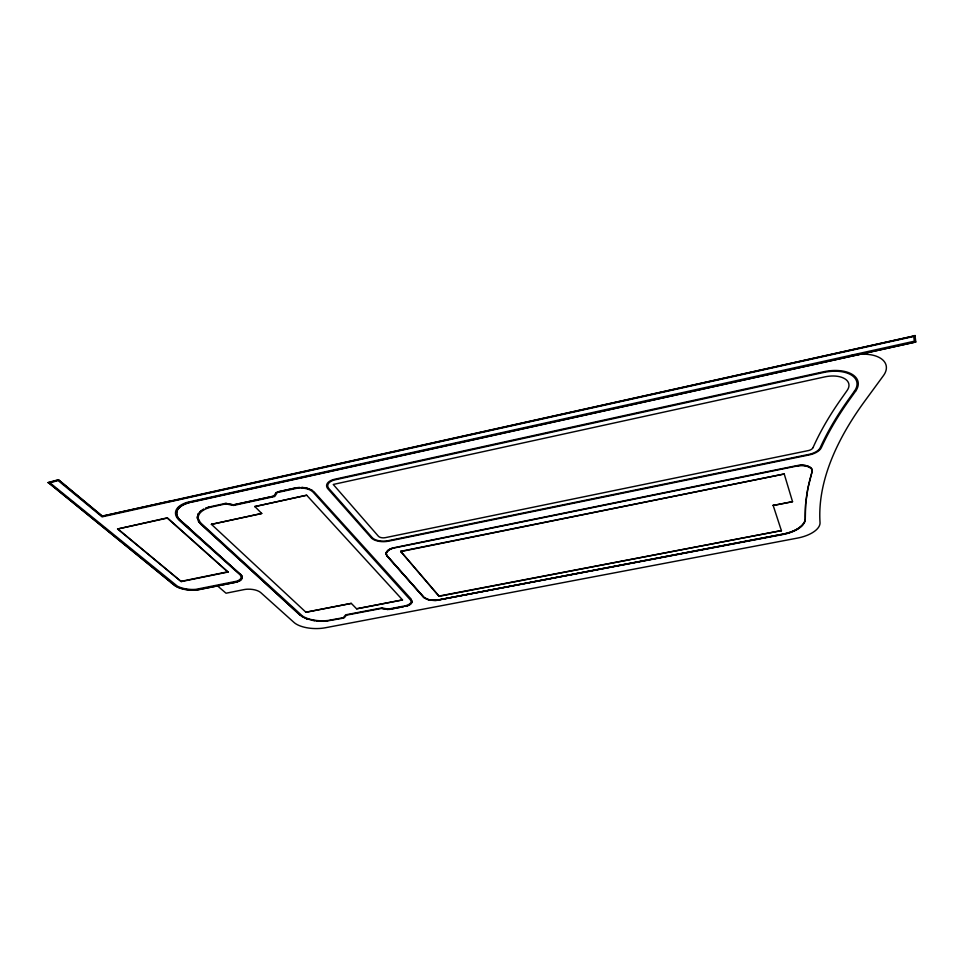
<?xml version="1.0" encoding="UTF-8"?>
<svg xmlns="http://www.w3.org/2000/svg" width="964" height="964" viewBox="0 0 964 964"><rect width="100%" height="100%" fill="white"/><g stroke="black" fill="none" stroke-linecap="round" stroke-linejoin="round"><path stroke-width="1.45" d="M400.65 551.324L439.018 596.065L781.43 530.598L439.018 596.33L400.65 551.324L784.226 473.987L792.541 501.678L773.14 505.473L792.541 501.678M351.294 603.38L305.925 612.236L351.294 603.38L356.608 608.814L402.518 599.921L306.673 495.219L254.821 506.57L306.673 495.219M388.685 609.465L403.109 606.718L389.432 609.429M403.362 606.681L403.109 606.814M386.263 552.709L388.853 549.89L393.963 547.733L796.3 465.733A14.111 7.061 -9.9 0 1 812.062 471.926A689.441 270.992 -18.9 0 0 805.289 518.68C804.783 528.067 791.613 532.851 782.961 534.49L435.33 600.62L428.594 599.945L423.907 597.656L387.106 556.12L386.154 552.818M393.216 548.179L393.963 547.733A12.821 6.17 -0.1 0 0 387.082 555.722L423.558 596.957A12.062 5.495 -1.1 0 0 439.126 599.825L782.949 534.08A26.45 12.556 -8.8 0 0 805.289 518.68L805.651 504.003L807.88 488.423L812.194 471.131L812.025 472.071M812.254 471.432L812.194 470.673M388.853 549.89L393.216 547.889M386.239 554.637L386.142 553.975L386.383 554.734M386.263 552.432L386.154 553.095L388.853 549.613M386.576 555.397L423.907 597.391L428.582 599.68L436.114 600.319L782.925 534.213C791.287 532.706 802.12 528.38 805.145 520.717M344.256 617.816L346.438 615.14L381.804 608.392L388.034 609.561M381.804 608.392L387.576 609.417M356.608 608.814L402.518 599.921M343.437 618.117L326.025 621.178L326.663 621.129M324.748 621.25L323.458 621.298L326.037 621.093M318.927 621.202L320.217 621.178L312.637 620.406L306.48 618.623L308.046 619.165M321.518 621.298L320.867 621.202L323.458 621.202M314.481 620.72L313.854 620.539M316.999 621.033L316.361 620.876M317.638 621.093L316.999 620.949M312.047 490.351L311.143 489.736L313.999 491.797L411.279 599.234L411.797 602.801M302.792 616.936L303.636 617.394M307.938 488.555L306.347 488.037L309.07 488.929M304.54 617.828L304.082 617.611M305.094 487.796L304.238 487.663L306.335 488.146M198.777 521.898L299.925 614.972L200.898 524.32L198.295 521.078L197.331 517.692M301.407 616.141L299.937 614.887M301.19 487.519L304.238 487.663M302.069 487.459L302.937 487.519M298.153 487.519L299.876 487.423M296.069 487.796L277.825 491.881L297.719 487.567M276.078 492.556L273.8 496.135L233.505 504.931L226.395 503.521L233.505 504.835L273.8 496.135M276.078 492.64L277.801 491.893M197.331 517.246L197.415 516.33M261.75 513.426L211.369 524.368L261.75 513.523L254.821 506.474M170.953 582.292L48.248 482.494L175.279 585.992A19.268 8.64 3.9 0 0 198.138 589.848L237.144 581.919A13.038 5.941 3.3 0 0 238.53 581.413A13.147 5.989 3.3 0 0 240.229 580.497L240.361 580.4A12.797 5.832 3.3 0 0 241.169 575.207L241.084 575.098A13.604 6.194 3.3 0 0 240.458 574.46L180.449 520.307A27.836 13.641 4.5 0 1 178.967 507.799L179.726 507.064A27.836 13.641 4.5 0 1 187.631 502.919L190.583 502.136L187.606 503.208A27.836 13.629 4.5 0 0 179.69 507.353L178.93 508.088A27.836 13.629 4.5 0 0 180.425 520.596L189.438 528.368M240.301 580.448L240.385 580.123A12.797 5.832 3.3 0 0 241.181 574.93L241.096 574.821A13.604 6.194 3.3 0 0 240.482 574.183M240.361 580.4L240.325 580.171A13.147 5.989 3.3 0 1 238.554 581.135A13.038 5.941 3.3 0 1 237.168 581.654L235.951 581.919M235.096 582.413L232.095 583.015M236.18 582.184L234.867 582.148M236.843 582.003L236.855 581.726A13.11 5.977 3.3 0 0 240.132 580.135A12.797 5.832 3.3 0 0 240.928 574.942L240.843 574.833A13.604 6.194 3.3 0 0 240.229 574.195M232.288 582.979L198.198 589.607A19.268 8.652 3.9 0 1 175.303 585.714L171.038 582.666M227.986 572.038L167.35 517.813L117.596 529.007L181.244 581.593L227.986 572.038L167.314 518.102L117.596 529.007M226.203 503.497L224.974 503.509L226.468 503.533M224.937 503.521L210.983 506.57M209.839 506.763L209.634 506.823M210.248 506.751L210.032 506.811M205.959 508.185L207.26 507.582M209.007 507.1L207.634 507.546L209.429 506.883M202.356 510.016L203.753 509.125L200.849 511.016M205.597 508.329L206.32 507.944M198.608 513.426L198.283 514.029L198.789 513.173M200.319 511.474L199.584 512.282L200.584 511.245M197.427 518.524L197.789 514.981M197.68 515.342L197.777 515.077M181.244 581.593L117.632 528.718M169.459 501.533L915.053 335.737L102.413 516.126L58.406 479.735L48.248 482.494M169.483 501.232L102.413 516.126M102.377 516.427L58.406 479.735M412.11 601.97L411.929 602.56L412.146 600.946M277.09 492.869L274.728 496.484L233.637 505.437L226.251 503.979M198.138 514.294L198.439 513.679M343.413 617.526L345.69 614.827L381.792 607.935L387.889 609.019M410.652 604.018L410.049 604.536L410.917 603.886M410.049 604.452L409.375 604.946M409.194 604.958L408.206 605.5L408.808 605.235M408.206 605.416L407.772 605.669M407.555 605.657L407.109 605.898M406.639 606.043L406.037 606.211L406.868 605.886M48.2 482.795L58.358 480.048M405.856 606.163L405.362 606.272M190.559 502.425L915.8 341.979L190.306 502.136A27.836 13.641 4.5 0 0 180.172 520.307L240.458 574.46M405.181 606.32L404.627 606.428M225.227 503.991L211.478 507.004A27.173 13.315 4 0 0 198.379 519.343M181.268 581.316L228.01 571.76M393.963 548.01L796.312 466.178C801.277 464.901 808.663 465.636 811.628 468.938C808.097 464.648 800.698 464.744 796.312 466.178M400.65 551.601L784.226 473.987M388.6 609.031L405.699 605.717A11.05 4.989 -0.4 0 0 411.146 600.765L312.999 492.026A12.966 6.64 2.6 0 0 296.526 488.35L278.283 492.339M342.967 617.755L328.278 620.455A22.991 10.158 1.1 0 1 325.856 620.683L325.242 620.72A22.991 10.158 1.1 0 1 317.795 620.611L317.18 620.551A22.991 10.158 1.1 0 1 302.431 616.008L201.874 524.03A26.486 12.978 4 0 1 199.825 521.693L198.717 519.379M320.217 621.262L320.867 621.202M306.468 618.719L305.01 618.032M309.444 488.977L311.131 489.833M302.395 616.791L301.636 616.213M217.298 585.702L226.034 593.222L243.892 589.631A12.424 5.543 2.7 0 1 246.953 589.233L247.76 589.197A12.424 5.543 2.7 0 1 260.738 592.595L294.02 622.455A23.739 10.375 1.2 0 0 325.434 627.745L797.577 538.069A26.329 12.375 -9 0 0 820.027 522.548A666.775 261.786 -18.8 0 1 864.889 400.952L883.422 375.659A31.945 17.436 -12.9 0 0 880.518 358.234A31.945 17.436 -12.9 0 0 851.513 355.535M211.369 524.271L305.925 612.236M811.628 468.938L812.086 470.071M812.194 470.516L811.917 469.649M773.092 505.196L781.467 530.875M812.025 469.781L812.254 470.962L812.146 470.227M914.969 335.424L915.8 341.979M386.106 553.203L386.094 553.866L386.106 553.203M813.026 447.597L812.869 447.911A5.82 2.988 -10.5 0 1 808.519 450.55L385.311 537.659A5.254 2.591 0.3 0 1 378.43 536.273L333.243 484.458L824.702 376.9A21.895 11.893 -12 0 1 844.705 378.707A21.895 11.893 -12 0 1 847.151 390.444L841.198 398.891A699.551 275.379 -18.9 0 0 813.026 447.597M854.466 391.119L848.489 399.494A691.092 271.667 -18.9 0 0 820.231 447.67A13.388 6.881 -10.5 0 1 809.158 454.345L387.974 540.732A12.098 5.953 0.3 0 1 372.164 537.563L328.953 488.628A12.93 6.736 1.7 0 1 335.231 479.783L823.69 372.466A30.029 16.316 -12 0 1 851.2 374.948A30.029 16.316 -12 0 1 854.466 391.119M855.586 391.215L849.597 399.59A689.441 270.992 -18.9 0 0 821.34 447.658A14.556 7.471 -10.5 0 1 809.314 454.912L388.384 541.19A13.147 6.471 0.3 0 1 371.2 537.755L327.929 488.856A14.062 7.326 1.7 0 1 334.749 479.228L823.533 371.779A31.27 16.991 -12 0 1 852.2 374.369A31.27 16.991 -12 0 1 855.586 391.215M178.702 506.727L177.918 507.498A28.956 14.183 4.5 0 0 179.473 520.512L239.566 574.363A12.628 5.76 3.3 0 1 240.144 574.954L240.229 575.062A11.881 5.41 3.3 0 1 236.614 581.22L195.885 589.353A18.232 8.182 3.9 0 1 177.436 586.233L49.911 482.795L58.129 480.566L102.076 516.861L913.739 336.46L914.318 341.22L186.932 502.413A28.956 14.183 4.5 0 0 178.702 506.739"/></g></svg>
